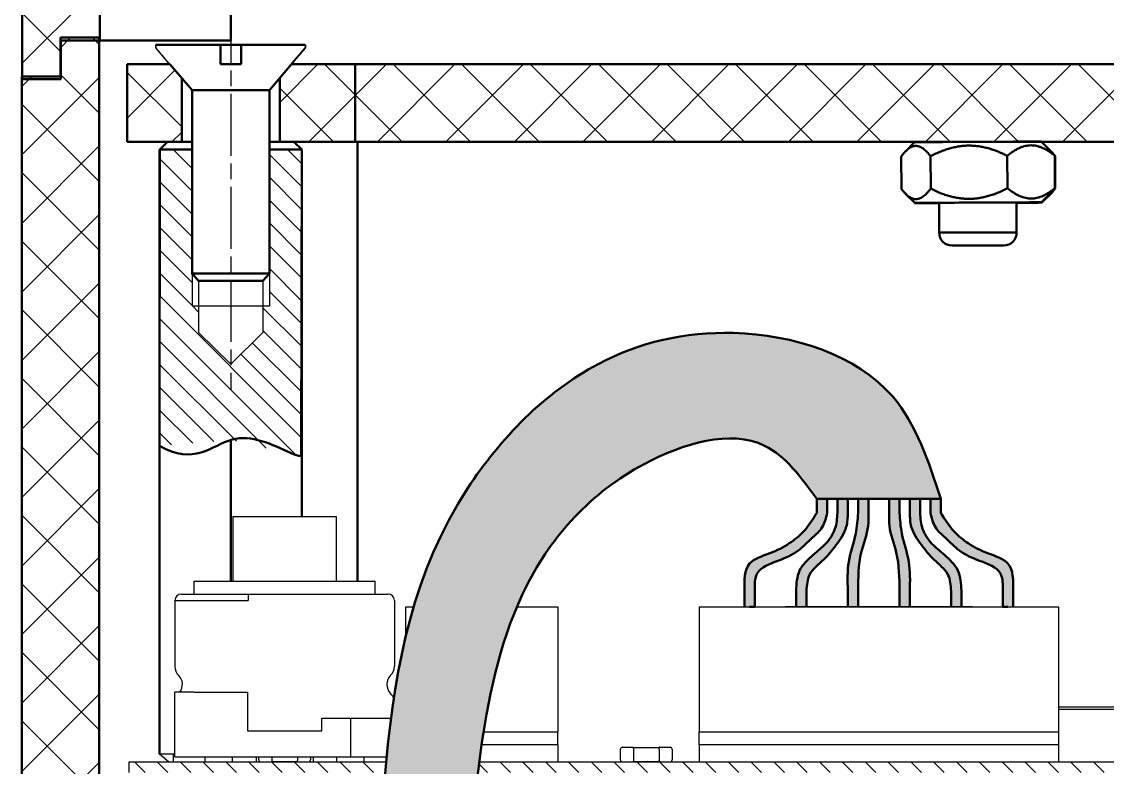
# Model space of a CAD drawing. Header units: inches. Extents: x -14 to 5184, y -66 to 1689.
# Drawn here: x 2642.89 to 2684.91, y 1633.87 to 1662.73 of the extents above; entities that cross this region are included whole.
import ezdxf

# ---------------------------------------------------------------- set-up
doc = ezdxf.new("R2010")
doc.units = ezdxf.units.IN
doc.header["$MEASUREMENT"] = 0
doc.linetypes.add('ACAD_ISO08W100', pattern=[36, 24, -3, 6, -3])
for name, color, linetype, lineweight in [('Видимые тонкие (ГОСТ)', 7, 'Continuous', 25), ('Видимый контур (ГОСТ)', 7, 'Continuous', 50), ('Осевая линия (ГОСТ)', 7, 'ACAD_ISO08W100', 25), ('Штриховка (ГОСТ)', 7, 'Continuous', 18), ('Штриховка ГОСТ', 7, 'Continuous', 9)]:
    doc.layers.add(name, color=color, linetype=linetype, lineweight=lineweight)
pattern_1 = [(45, (-1121.4714, 863.0554), (-1.3258252, 1.3258252), []), (135, (-1121.4714, 863.0554), (-1.3258252, -1.3258252), [])]

msp = doc.modelspace()

# ---------------------------------------------------------------- hatches: boundary and pattern name
at = {"layer": 'Штриховка (ГОСТ)'}
h = msp.add_hatch(dxfattribs=at)
h.set_pattern_fill('ANSI37', color=256, scale=20, style=0)
h.set_pattern_definition([(45, (-1121.4714, 863.0554), (-1.767767, 1.767767), []), (135, (-1121.4714, 863.0554), (-1.767767, -1.767767), [])])
edge = h.paths.add_edge_path()
edge.add_ellipse((2711.9048, 1682.4975), major_axis=(5, 0), ratio=1, start_angle=0, end_angle=90)
edge.add_line((2711.9048, 1687.4975), (2647.9048, 1687.4975))
edge.add_ellipse((2647.9048, 1682.4975), major_axis=(0, 5), ratio=1, start_angle=0, end_angle=90)
edge.add_line((2642.9048, 1682.4975), (2642.9048, 1660.6081))
edge.add_line((2642.9048, 1660.6081), (2642.9048, 1660.4975))
edge.add_line((2642.9048, 1660.4975), (2644.4048, 1660.4975))
edge.add_line((2644.4048, 1660.4975), (2644.4048, 1661.9975))
edge.add_line((2644.4048, 1661.9975), (2645.8889, 1661.9975))
edge.add_line((2645.8889, 1661.9975), (2645.9048, 1661.9975))
edge.add_line((2645.9048, 1661.9975), (2645.9048, 1684.4975))
edge.add_line((2645.9048, 1684.4975), (2713.9048, 1684.4975))
edge.add_line((2713.9048, 1684.4975), (2713.9048, 1662.1081))
edge.add_line((2713.9048, 1662.1081), (2713.9048, 1661.9975))
edge.add_line((2713.9048, 1661.9975), (2715.3889, 1661.9975))
edge.add_line((2715.3889, 1661.9975), (2715.4048, 1661.9975))
edge.add_line((2715.4048, 1661.9975), (2715.4048, 1660.6081))
edge.add_line((2715.4048, 1660.6081), (2715.4048, 1660.4975))
edge.add_line((2715.4048, 1660.4975), (2716.8889, 1660.4975))
edge.add_line((2716.8889, 1660.4975), (2716.9048, 1660.4975))
edge.add_line((2716.9048, 1660.4975), (2716.9048, 1682.4975))
h = msp.add_hatch(dxfattribs=at)
h.set_pattern_fill('ANSI37', color=256, scale=15, style=0)
h.set_pattern_definition(pattern_1)
h.paths.add_polyline_path([(2715.3889, 1621.5417), (2715.3889, 1621.6081), (2710.8889, 1621.6081), (2710.8889, 1624.6081), (2713.8889, 1624.6081), (2713.8889, 1662.1081), (2713.9048, 1662.1081), (2715.3889, 1662.1081), (2715.3889, 1661.9975), (2715.3889, 1660.6081), (2715.4048, 1660.6081), (2716.8889, 1660.6081), (2716.8889, 1660.4975), (2716.8889, 1620.1081), (2715.3918, 1620.1081), (2715.3889, 1620.1081)])
h.paths.add_polyline_path([(2706.8889, 1621.6008), (2703.8889, 1621.6081), (2703.8889, 1624.6081), (2706.8889, 1624.6008)])
h.paths.add_polyline_path([(2697.8889, 1624.6081), (2697.8889, 1621.6081), (2661.8889, 1621.6081), (2661.8889, 1624.6081)])
h.paths.add_polyline_path([(2655.8889, 1624.6081), (2655.8889, 1621.6081), (2652.8889, 1621.6081), (2652.8889, 1624.6081)])
h.paths.add_polyline_path([(2648.8889, 1624.6081), (2648.8889, 1621.6081), (2644.3889, 1621.6081), (2644.3889, 1620.1081), (2642.8918, 1620.1081), (2642.8889, 1620.1081), (2642.8889, 1660.6081), (2642.9048, 1660.6081), (2644.3889, 1660.6081), (2644.3889, 1662.1081), (2645.8889, 1662.1081), (2645.8889, 1661.9975), (2645.8889, 1624.6081)])
h = msp.add_hatch(dxfattribs=at)
h.set_pattern_fill('ANSI37', color=256, scale=15, style=0)
h.set_pattern_definition(pattern_1)
h.paths.add_polyline_path([(2655.7889, 1661.0764), (2655.7889, 1658.0764), (2712.9635, 1658.0764), (2712.9635, 1661.0764), (2708.9769, 1661.0764), (2708.9635, 1661.0764), (2708.3635, 1661.0764), (2679.9769, 1661.0764)])
h.paths.add_polyline_path([(2649.0861, 1658.0764), (2649.0786, 1658.0764), (2649.1635, 1658.0764), (2648.141, 1658.0764), (2646.9635, 1658.0764), (2646.9635, 1661.0764), (2648.6064, 1661.0764), (2648.5072, 1661.0764), (2648.8149, 1660.8502), (2649.0497, 1660.5764)])
h.paths.add_polyline_path([(2655.7889, 1661.0764), (2655.7889, 1658.0764), (2653.786, 1658.0764), (2652.7634, 1658.0764), (2652.8751, 1658.0764), (2652.8751, 1660.0764), (2652.8751, 1661.0763), (2652.4634, 1661.0764), (2652.8751, 1661.0764), (2652.9769, 1661.0764), (2653.3206, 1661.0764), (2654.9769, 1661.0764)])
at = {"layer": 'Штриховка (ГОСТ)', "ltscale": 0.5}
h = msp.add_hatch(dxfattribs=at)
h.set_pattern_fill('ANSI31', color=256, scale=5, angle=90)
h.set_pattern_definition([(135, (-1048.11987, 887.5), (-0.44194174, -0.44194174), [])])
edge = h.paths.add_edge_path()
edge.add_line((2650.9769, 1649.468), (2649.7346, 1650.7011))
edge.add_line((2649.7346, 1650.7011), (2649.7346, 1651.7248))
edge.add_line((2649.7346, 1651.7248), (2649.4786, 1651.7248))
edge.add_line((2649.4786, 1651.7248), (2649.4786, 1652.9442))
edge.add_line((2649.4786, 1652.9442), (2649.4786, 1657.7764))
edge.add_line((2649.4786, 1657.7764), (2648.2295, 1657.7764))
edge.add_line((2648.2295, 1657.7764), (2648.2242, 1646.3129))
edge.add_spline(control_points=[(2648.2242, 1646.3129), (2649.5289, 1645.5168), (2650.9689, 1647.1491), (2652.7031, 1646.3086), (2653.5637, 1645.911), (2653.7078, 1645.9108)], knot_values=[0.0141438, 0.0141438, 0.0141438, 0.0141438, 2.7067699, 5.3318461, 5.7730391, 5.7730391, 5.7730391, 5.7730391], degree=3, periodic=0)
edge.add_line((2650.9769, 1646.5379), (2650.9769, 1646.5375))
edge.add_spline(control_points=[(2648.2242, 1646.3129), (2649.5289, 1645.5168), (2650.9689, 1647.1491), (2652.7031, 1646.3086), (2653.5637, 1645.911), (2653.7078, 1645.9108)], knot_values=[0.0141438, 0.0141438, 0.0141438, 0.0141438, 2.7067699, 5.3318461, 5.7730391, 5.7730391, 5.7730391, 5.7730391], degree=3, periodic=0)
edge.add_line((2653.7078, 1645.9108), (2653.7242, 1657.7764))
edge.add_line((2653.7242, 1657.7764), (2652.4751, 1657.7764))
edge.add_line((2652.4751, 1657.7764), (2652.4751, 1652.9744))
edge.add_line((2652.4751, 1652.9744), (2652.4751, 1651.7248))
edge.add_line((2652.4751, 1651.7248), (2652.2191, 1651.7248))
edge.add_line((2652.2191, 1651.7248), (2652.2191, 1650.7011))
edge.add_line((2652.2191, 1650.7011), (2650.9769, 1649.468))
h = msp.add_hatch(color=9, dxfattribs=at)
h.dxf.hatch_style = 1
edge = h.paths.add_edge_path()
edge.add_spline(control_points=[(2662.0537, 1640.0764), (2662.1722, 1640.3566), (2663.2125, 1642.6115), (2665.9452, 1645.666), (2671.452, 1647.2859), (2673.0538, 1645.0901), (2673.6624, 1644.2559)], knot_values=[0, 0, 0, 0, 0.9112515, 7.4548446, 12.1651919, 15.0516469, 15.0516469, 15.0516469, 15.0516469], degree=3, periodic=0)
edge.add_line((2673.6624, 1644.2559), (2674.0624, 1644.2559))
edge.add_line((2674.0624, 1644.2559), (2676.0624, 1644.2559))
edge.add_line((2676.0624, 1644.2559), (2676.4624, 1644.2559))
edge.add_line((2676.4624, 1644.2559), (2678.4624, 1644.2559))
edge.add_spline(control_points=[(2678.4624, 1644.2559), (2677.9933, 1645.6992), (2676.8125, 1649.3319), (2670.7633, 1651.2432), (2664.477, 1649.7772), (2660.0638, 1645.2026), (2658.5294, 1641.6691), (2658.0547, 1640.0764)], knot_values=[0, 0, 0, 0, 4.3755014, 11.0130391, 16.386185, 23.3690697, 28.6910443, 28.6910443, 28.6910443, 28.6910443], degree=3, periodic=0)
edge.add_spline(control_points=[(2658.0547, 1640.0764), (2657.939, 1639.6882), (2657.8345, 1639.2961), (2657.7399, 1638.9003)], knot_values=[28.6910443, 28.6910443, 28.6910443, 28.6910443, 29.9882524, 29.9882524, 29.9882524, 29.9882524], degree=3, periodic=0)
edge.add_spline(control_points=[(2657.7399, 1638.9003), (2657.5545, 1638.1251), (2657.4067, 1637.3354), (2657.2858, 1636.5311)], knot_values=[29.9882524, 29.9882524, 29.9882524, 29.9882524, 32.5284372, 32.5284372, 32.5284372, 32.5284372], degree=3, periodic=0)
edge.add_spline(control_points=[(2657.2858, 1636.5311), (2657.2482, 1636.281), (2657.2132, 1636.0294), (2657.1804, 1635.7764)], knot_values=[32.5284372, 32.5284372, 32.5284372, 32.5284372, 33.3186094, 33.3186094, 33.3186094, 33.3186094], degree=3, periodic=0)
edge.add_spline(control_points=[(2657.1804, 1635.7764), (2657.1164, 1635.2817), (2657.0611, 1634.7817), (2657.0121, 1634.2764)], knot_values=[33.3186094, 33.3186094, 33.3186094, 33.3186094, 34.8636062, 34.8636062, 34.8636062, 34.8636062], degree=3, periodic=0)
edge.add_spline(control_points=[(2657.0121, 1634.2764), (2657.0056, 1634.2098), (2656.9993, 1634.1431), (2656.993, 1634.0764)], knot_values=[34.8636062, 34.8636062, 34.8636062, 34.8636062, 35.0671467, 35.0671467, 35.0671467, 35.0671467], degree=3, periodic=0)
edge.add_spline(control_points=[(2656.993, 1634.0764), (2656.9803, 1633.9396), (2656.9679, 1633.8024), (2656.9559, 1633.6649)], knot_values=[35.0671467, 35.0671467, 35.0671467, 35.0671467, 35.484148, 35.484148, 35.484148, 35.484148], degree=3, periodic=0)
edge.add_spline(control_points=[(2656.9559, 1633.6649), (2656.7076, 1630.8114), (2656.6263, 1627.7911), (2656.2885, 1624.6081)], knot_values=[35.484148, 35.484148, 35.484148, 35.484148, 44.135063, 44.135063, 44.135063, 44.135063], degree=3, periodic=0)
edge.add_line((2656.2885, 1624.6081), (2660.0067, 1624.6081))
edge.add_spline(control_points=[(2660.0067, 1624.6081), (2660.2371, 1627.7377), (2660.2143, 1630.6215), (2660.5548, 1633.6649)], knot_values=[21.6536234, 21.6536234, 21.6536234, 21.6536234, 31.1316764, 31.1316764, 31.1316764, 31.1316764], degree=3, periodic=0)
edge.add_spline(control_points=[(2660.5548, 1633.6649), (2660.5702, 1633.8017), (2660.5862, 1633.9389), (2660.603, 1634.0764)], knot_values=[21.2275041, 21.2275041, 21.2275041, 21.2275041, 21.6536234, 21.6536234, 21.6536234, 21.6536234], degree=3, periodic=0)
edge.add_spline(control_points=[(2660.603, 1634.0764), (2660.6299, 1634.2958), (2660.6588, 1634.516), (2660.6899, 1634.7374)], knot_values=[20.5476889, 20.5476889, 20.5476889, 20.5476889, 21.2275041, 21.2275041, 21.2275041, 21.2275041], degree=3, periodic=0)
edge.add_spline(control_points=[(2660.6899, 1634.7374), (2660.7136, 1634.9059), (2660.7385, 1635.0751), (2660.765, 1635.2447)], knot_values=[20.0300702, 20.0300702, 20.0300702, 20.0300702, 20.5476889, 20.5476889, 20.5476889, 20.5476889], degree=3, periodic=0)
edge.add_line((2660.739, 1635.0752), (2660.765, 1635.2447))
edge.add_spline(control_points=[(2660.765, 1635.2447), (2661.0191, 1636.8756), (2661.4066, 1638.5452), (2662.0537, 1640.0764)], knot_values=[15.0516469, 15.0516469, 15.0516469, 15.0516469, 20.0300702, 20.0300702, 20.0300702, 20.0300702], degree=3, periodic=0)
edge = h.paths.add_edge_path(flags=17)
edge.add_spline(control_points=[(2671.2624, 1640.7004), (2671.2579, 1640.9454), (2671.2473, 1641.5323), (2672.162, 1641.8524), (2672.9292, 1642.1797), (2673.4291, 1642.7175), (2673.9312, 1643.1368), (2674.0177, 1643.5192), (2674.0624, 1643.7166)], knot_values=[0, 0, 0, 0, 0.6754366, 1.6184826, 2.476315, 3.2393827, 3.7916013, 4.3806647, 4.3806647, 4.3806647, 4.3806647], degree=3, periodic=0)
edge.add_line((2674.0624, 1643.7166), (2674.0624, 1644.2559))
edge.add_line((2674.0624, 1644.2559), (2673.6624, 1644.2559))
edge.add_line((2673.6624, 1644.2559), (2673.6624, 1643.7166))
edge.add_spline(control_points=[(2673.6624, 1643.7166), (2673.5045, 1643.4644), (2673.2196, 1643.0094), (2672.5706, 1642.4898), (2671.8686, 1642.1305), (2670.8454, 1641.8431), (2670.8564, 1641.1051), (2670.8624, 1640.7004)], knot_values=[0, 0, 0, 0, 0.8876691, 1.6010295, 2.4425453, 3.3249153, 4.396416, 4.396416, 4.396416, 4.396416], degree=3, periodic=0)
edge.add_line((2670.8624, 1640.7004), (2670.8624, 1640.0764))
edge.add_line((2670.8624, 1640.0764), (2671.2624, 1640.0764))
edge.add_line((2671.2624, 1640.0764), (2671.2624, 1640.7004))
edge = h.paths.add_edge_path(flags=17)
edge.add_spline(control_points=[(2673.2624, 1640.7004), (2673.2792, 1640.9189), (2673.3177, 1641.4178), (2673.9499, 1641.8805), (2674.4259, 1642.4824), (2674.8429, 1643.077), (2674.8568, 1643.5332), (2674.8624, 1643.7166)], knot_values=[0, 0, 0, 0, 0.6305428, 1.4403103, 2.1759032, 2.981586, 3.5234258, 3.5234258, 3.5234258, 3.5234258], degree=3, periodic=0)
edge.add_line((2674.8624, 1643.7166), (2674.8624, 1644.2559))
edge.add_line((2674.8624, 1644.2559), (2674.4624, 1644.2559))
edge.add_line((2674.4624, 1644.2559), (2674.4624, 1643.7166))
edge.add_spline(control_points=[(2674.4624, 1643.7166), (2674.4482, 1643.5043), (2674.4187, 1643.0633), (2674.0341, 1642.5071), (2673.4885, 1642.0724), (2672.9045, 1641.5322), (2672.8762, 1640.9746), (2672.8624, 1640.7004)], knot_values=[0, 0, 0, 0, 0.629085, 1.3067563, 1.9357451, 2.7559666, 3.5494991, 3.5494991, 3.5494991, 3.5494991], degree=3, periodic=0)
edge.add_line((2672.8624, 1640.7004), (2672.8624, 1640.0764))
edge.add_line((2672.8624, 1640.0764), (2673.2624, 1640.0764))
edge.add_line((2673.2624, 1640.0764), (2673.2624, 1640.7004))
edge = h.paths.add_edge_path(flags=17)
edge.add_spline(control_points=[(2675.2624, 1640.7004), (2675.2649, 1641.2007), (2675.2693, 1642.0584), (2675.6783, 1643.0214), (2675.6662, 1643.5472), (2675.6624, 1643.7166)], knot_values=[0, 0, 0, 0, 1.4874845, 2.5502497, 3.0552544, 3.0552544, 3.0552544, 3.0552544], degree=3, periodic=0)
edge.add_line((2675.6624, 1643.7166), (2675.6624, 1644.2559))
edge.add_line((2675.6624, 1644.2559), (2675.2624, 1644.2559))
edge.add_line((2675.2624, 1644.2559), (2675.2624, 1643.7166))
edge.add_spline(control_points=[(2675.2624, 1643.7166), (2675.2417, 1643.4486), (2675.1921, 1642.8065), (2674.8294, 1641.8363), (2674.8514, 1641.0797), (2674.8624, 1640.7004)], knot_values=[0, 0, 0, 0, 0.8042696, 1.9266153, 3.0545477, 3.0545477, 3.0545477, 3.0545477], degree=3, periodic=0)
edge.add_line((2674.8624, 1640.7004), (2674.8624, 1640.0764))
edge.add_line((2674.8624, 1640.0764), (2675.2624, 1640.0764))
edge.add_line((2675.2624, 1640.0764), (2675.2624, 1640.7004))
edge = h.paths.add_edge_path(flags=17)
edge.add_spline(control_points=[(2677.2624, 1640.7004), (2677.2734, 1641.0797), (2677.2953, 1641.8363), (2676.9327, 1642.8065), (2676.8831, 1643.4486), (2676.8624, 1643.7166)], knot_values=[0, 0, 0, 0, 1.1279324, 2.250278, 3.0545477, 3.0545477, 3.0545477, 3.0545477], degree=3, periodic=0)
edge.add_line((2676.8624, 1643.7166), (2676.8624, 1644.2559))
edge.add_line((2676.8624, 1644.2559), (2676.4624, 1644.2559))
edge.add_line((2676.4624, 1644.2559), (2676.4624, 1643.7166))
edge.add_spline(control_points=[(2676.4624, 1643.7166), (2676.4585, 1643.5472), (2676.4465, 1643.0214), (2676.8554, 1642.0584), (2676.8598, 1641.2007), (2676.8624, 1640.7004)], knot_values=[0, 0, 0, 0, 0.5050047, 1.5677699, 3.0552544, 3.0552544, 3.0552544, 3.0552544], degree=3, periodic=0)
edge.add_line((2676.8624, 1640.7004), (2676.8624, 1640.0764))
edge.add_line((2676.8624, 1640.0764), (2677.2624, 1640.0764))
edge.add_line((2677.2624, 1640.0764), (2677.2624, 1640.7004))
edge = h.paths.add_edge_path()
edge.add_spline(control_points=[(2679.2624, 1640.7004), (2679.2485, 1640.9746), (2679.2202, 1641.5322), (2678.6362, 1642.0724), (2678.0907, 1642.5071), (2677.706, 1643.0633), (2677.6765, 1643.5043), (2677.6624, 1643.7166)], knot_values=[0, 0, 0, 0, 0.7935324, 1.613754, 2.2427427, 2.920414, 3.5494991, 3.5494991, 3.5494991, 3.5494991], degree=3, periodic=0)
edge.add_line((2677.6624, 1643.7166), (2677.6624, 1644.2559))
edge.add_line((2677.6624, 1644.2559), (2677.2624, 1644.2559))
edge.add_line((2677.2624, 1644.2559), (2677.2624, 1643.7166))
edge.add_spline(control_points=[(2677.2624, 1643.7166), (2677.2679, 1643.5332), (2677.2818, 1643.077), (2677.6989, 1642.4824), (2678.1748, 1641.8805), (2678.807, 1641.4178), (2678.8455, 1640.9189), (2678.8624, 1640.7004)], knot_values=[0, 0, 0, 0, 0.5418398, 1.3475226, 2.0831155, 2.8928829, 3.5234258, 3.5234258, 3.5234258, 3.5234258], degree=3, periodic=0)
edge.add_line((2678.8624, 1640.7004), (2678.8624, 1640.0764))
edge.add_line((2678.8624, 1640.0764), (2679.2624, 1640.0764))
edge.add_line((2679.2624, 1640.0764), (2679.2624, 1640.7004))
edge = h.paths.add_edge_path()
edge.add_spline(control_points=[(2681.2624, 1640.7004), (2681.2684, 1641.1051), (2681.2793, 1641.8431), (2680.4146, 1642.086), (2680.0174, 1642.2619), (2679.8968, 1642.3232)], knot_values=[0, 0, 0, 0, 1.0715007, 1.9538708, 2.3625513, 2.3625513, 2.3625513, 2.3625513], degree=3, periodic=0)
edge.add_line((2679.8968, 1642.3232), (2679.8967, 1641.8896))
edge.add_spline(control_points=[(2679.8967, 1641.8896), (2679.9196, 1641.8806), (2680.2537, 1641.7506), (2680.8774, 1641.5323), (2680.8668, 1640.9454), (2680.8624, 1640.7004)], knot_values=[0, 0, 0, 0, 0.0698724, 1.0129183, 1.688355, 1.688355, 1.688355, 1.688355], degree=3, periodic=0)
edge.add_line((2680.8624, 1640.7004), (2680.8624, 1640.0764))
edge.add_line((2680.8624, 1640.0764), (2681.0624, 1640.0764))
edge.add_line((2681.0624, 1640.0764), (2681.2624, 1640.0764))
edge.add_line((2681.2624, 1640.0764), (2681.2624, 1640.7004))
edge = h.paths.add_edge_path()
edge.add_spline(control_points=[(2679.8968, 1642.3232), (2679.769, 1642.3881), (2679.4456, 1642.5767), (2678.9051, 1643.0094), (2678.6203, 1643.4644), (2678.4624, 1643.7166)], knot_values=[2.3625513, 2.3625513, 2.3625513, 2.3625513, 2.7953865, 3.5087469, 4.396416, 4.396416, 4.396416, 4.396416], degree=3, periodic=0)
edge.add_line((2678.4624, 1643.7166), (2678.4624, 1644.2559))
edge.add_line((2678.4624, 1644.2559), (2678.0624, 1644.2559))
edge.add_line((2678.0624, 1644.2559), (2678.0624, 1643.7166))
edge.add_spline(control_points=[(2678.0624, 1643.7166), (2678.107, 1643.5192), (2678.1935, 1643.1368), (2678.6956, 1642.7175), (2679.1794, 1642.197), (2679.6389, 1641.991), (2679.8967, 1641.8896)], knot_values=[1.688355, 1.688355, 1.688355, 1.688355, 2.2774184, 2.829637, 3.5927047, 4.3806647, 4.3806647, 4.3806647, 4.3806647], degree=3, periodic=0)
edge.add_line((2679.8967, 1641.8896), (2679.8968, 1642.3232))
h = msp.add_hatch(color=8, dxfattribs=at)
h.dxf.hatch_style = 1
h.paths.add_polyline_path([(2660.6977, 1634.7927), (2660.6976, 1634.7919), (2660.6971, 1634.7888), (2660.6974, 1634.7907)])
h.paths.add_polyline_path([(2660.7559, 1635.1864), (2660.7554, 1635.1831), (2660.7557, 1635.1851), (2660.756, 1635.1871)])
h.paths.add_polyline_path([(2660.7388, 1635.0739), (2660.7385, 1635.0719), (2660.7388, 1635.0739), (2660.7391, 1635.0759)])
h.paths.add_polyline_path([(2660.7139, 1634.9055), (2660.7138, 1634.9045), (2660.7133, 1634.9015), (2660.7136, 1634.9035)])
h.paths.add_polyline_path([(2660.7303, 1635.0172), (2660.7299, 1635.0144), (2660.7302, 1635.0164), (2660.7305, 1635.0184)])
at = {"layer": 'Штриховка ГОСТ', "ltscale": 0.5}
h = msp.add_hatch(dxfattribs=at)
h.set_pattern_fill('ANSI31', color=256, scale=5, angle=90)
h.set_pattern_definition([(135, (-1010.6782, 846.9506), (-0.44194174, -0.44194174), [])])
edge = h.paths.add_edge_path()
edge.add_spline(control_points=[(2656.9559, 1633.6649), (2656.9679, 1633.8024), (2656.9803, 1633.9396), (2656.993, 1634.0764)], knot_values=[35.0671467, 35.0671467, 35.0671467, 35.0671467, 35.484148, 35.484148, 35.484148, 35.484148], degree=3, periodic=0)
edge.add_line((2656.993, 1634.0764), (2647.0498, 1634.0764))
edge.add_line((2647.0498, 1634.0764), (2647.0498, 1633.6649))
edge.add_line((2647.0498, 1633.6649), (2656.9559, 1633.6649))
edge = h.paths.add_edge_path()
edge.add_line((2679.8953, 1634.0764), (2660.603, 1634.0764))
edge.add_spline(control_points=[(2660.603, 1634.0764), (2660.5862, 1633.9389), (2660.5702, 1633.8017), (2660.5548, 1633.6649)], knot_values=[21.2275041, 21.2275041, 21.2275041, 21.2275041, 21.6536216, 21.6536216, 21.6536216, 21.6536216], degree=3, periodic=0)
edge.add_spline(control_points=[(2660.5548, 1633.6649), (2660.5548, 1633.6649), (2660.5548, 1633.6649), (2660.5548, 1633.6649)], knot_values=[21.6536216, 21.6536216, 21.6536216, 21.6536216, 21.6536234, 21.6536234, 21.6536234, 21.6536234], degree=3, periodic=0)
edge.add_line((2660.5548, 1633.6649), (2679.8952, 1633.6649))
edge.add_line((2679.8952, 1633.6649), (2679.8953, 1634.0764))
edge = h.paths.add_edge_path()
edge.add_spline(control_points=[(2703.6415, 1633.6649), (2703.6857, 1633.8016), (2703.7294, 1633.9388), (2703.7727, 1634.0764)], knot_values=[19.0650162, 19.0650162, 19.0650162, 19.0650162, 19.5017385, 19.5017385, 19.5017385, 19.5017385], degree=3, periodic=0)
edge.add_line((2703.7727, 1634.0764), (2679.8953, 1634.0764))
edge.add_line((2679.8953, 1634.0764), (2679.8952, 1633.6649))
edge.add_line((2679.8952, 1633.6649), (2703.6415, 1633.6649))
edge = h.paths.add_edge_path()
edge.add_line((2713.0498, 1634.0764), (2707.6187, 1634.0764))
edge.add_spline(control_points=[(2707.6187, 1634.0764), (2707.5699, 1633.939), (2707.5204, 1633.8018), (2707.4702, 1633.6649)], knot_values=[32.3547731, 32.3547731, 32.3547731, 32.3547731, 32.7914301, 32.7914301, 32.7914301, 32.7914301], degree=3, periodic=0)
edge.add_line((2707.4702, 1633.6649), (2713.0498, 1633.6649))
edge.add_line((2713.0498, 1633.6649), (2713.0498, 1634.0764))

# ---------------------------------------------------------------- linework, layer by layer
at = {"layer": 'Видимые тонкие (ГОСТ)'}
for p, q in [((2648.0778, 1661.8264), (2648.0769, 1661.8264)), ((2648.0769, 1661.8264), (2648.0769, 1661.7097)), ((2648.0769, 1661.7097), (2648.0778, 1661.7097)), ((2648.5721, 1661.132), (2648.0769, 1661.7097)), ((2648.0778, 1661.7097), (2648.0778, 1661.8264)), ((2653.3206, 1661.0764), (2653.8635, 1661.7097)), ((2653.334, 1661.0764), (2653.8769, 1661.7097)), ((2653.8635, 1661.8264), (2653.8635, 1661.7097)), ((2653.8635, 1661.8264), (2653.8635, 1661.8264)), ((2653.8635, 1661.8264), (2653.8635, 1661.7097)), ((2653.8635, 1661.7097), (2653.8635, 1661.7097)), ((2653.876, 1661.8264), (2653.876, 1661.7097)), ((2653.8769, 1661.8264), (2653.876, 1661.8264)), ((2653.876, 1661.7097), (2653.8769, 1661.7097)), ((2653.8769, 1661.8264), (2653.8769, 1661.7097))]:
    msp.add_line(p, q, dxfattribs=at)
at = {"layer": 'Видимые тонкие (ГОСТ)', "color": 0}
for p, q in [((2649.4786, 1652.9744), (2649.4786, 1660.0764)), ((2652.4751, 1660.0764), (2652.4751, 1652.9744))]:
    msp.add_line(p, q, dxfattribs=at)
at = {"layer": 'Видимые тонкие (ГОСТ)', "color": 0, "ltscale": 0.5}
for p, q in [((2652.4751, 1660.0764), (2652.4751, 1651.7155)), ((2649.4786, 1652.9442), (2649.4786, 1651.7248)), ((2649.4786, 1651.7248), (2652.4751, 1651.7248)), ((2649.7346, 1650.7011), (2650.9769, 1649.468)), ((2650.9769, 1649.468), (2652.2191, 1650.7011))]:
    msp.add_line(p, q, dxfattribs=at)
at = {"layer": 'Видимые тонкие (ГОСТ)', "ltscale": 0.5}
for p, q in [((2652.4751, 1657.7764), (2652.4751, 1657.7764)), ((2649.7346, 1652.6917), (2649.7346, 1650.7011)), ((2652.2191, 1652.6917), (2652.2191, 1650.7011)), ((2652.4751, 1651.7155), (2652.4751, 1651.7248)), ((2649.7346, 1650.7011), (2650.9769, 1649.468)), ((2650.9769, 1649.468), (2652.2191, 1650.7011)), ((2650.9769, 1649.468), (2652.2191, 1650.7011))]:
    msp.add_line(p, q, dxfattribs=at)
at = {"layer": 'Видимые тонкие (ГОСТ)'}
for points, weights in [([(2648.6208, 1661.0764), (2648.3773, 1661.3603), (2648.0778, 1661.7097)], [1.02360058731, 1.01717311973, 1]), ([(2653.876, 1661.7097), (2653.5764, 1661.3603), (2653.3329, 1661.0764)], [1, 1.01717311973, 1.02360058731])]:
    msp.add_rational_spline(points, weights, degree=2, dxfattribs=at)
at = {"layer": 'Видимый контур (ГОСТ)'}
for p, q in [((2645.9048, 1684.4975), (2645.9048, 1661.9975)), ((2642.9048, 1660.4975), (2642.9048, 1682.4975)), ((2650.9769, 1661.9975), (2650.9769, 1665.0764)), ((2644.3889, 1662.1081), (2645.8889, 1662.1081)), ((2644.3889, 1660.6081), (2644.3889, 1662.1081)), ((2644.4048, 1661.9975), (2644.4048, 1660.4975)), ((2645.9048, 1661.9975), (2644.4048, 1661.9975)), ((2645.8889, 1662.1081), (2645.8889, 1624.6081)), ((2645.9048, 1661.9975), (2650.9769, 1661.9975)), ((2648.0769, 1661.8264), (2653.8635, 1661.8264)), ((2650.5769, 1661.0764), (2650.5769, 1661.8264)), ((2651.3769, 1661.8264), (2651.3769, 1661.0764)), ((2646.9635, 1661.0764), (2648.6208, 1661.0764)), ((2646.9635, 1658.0764), (2646.9635, 1661.0764)), ((2650.5769, 1661.0764), (2651.3769, 1661.0764)), ((2653.3206, 1661.0764), (2655.7889, 1661.0764)), ((2655.7889, 1661.0764), (2654.9769, 1661.0764)), ((2708.9769, 1661.0764), (2655.7889, 1661.0764)), ((2655.7889, 1661.0764), (2655.7889, 1658.0764)), ((2655.7889, 1661.0764), (2712.9635, 1661.0764)), ((2642.8859, 1660.6081), (2642.8889, 1660.6081)), ((2642.8859, 1620.1081), (2642.8859, 1660.6081)), ((2642.8889, 1660.6081), (2644.3889, 1660.6081)), ((2642.8889, 1620.1081), (2642.8889, 1660.6081)), ((2644.4048, 1660.4975), (2642.9048, 1660.4975)), ((2649.0786, 1658.0764), (2649.0786, 1660.5427)), ((2652.8751, 1658.0764), (2652.8751, 1660.5421)), ((2649.4635, 1658.0764), (2646.9635, 1658.0764)), ((2648.2242, 1657.7764), (2648.2242, 1634.3764)), ((2648.2295, 1657.7764), (2648.5295, 1658.0764)), ((2648.2295, 1657.7764), (2649.4786, 1657.7764)), ((2655.7889, 1658.0764), (2652.4751, 1658.0764)), ((2653.7242, 1657.7764), (2652.4751, 1657.7764)), ((2652.7634, 1658.0764), (2653.4242, 1658.0764)), ((2653.7242, 1657.7764), (2653.4242, 1658.0764)), ((2653.7242, 1657.7764), (2653.7242, 1645.911)), ((2712.9635, 1658.0764), (2655.7889, 1658.0764)), ((2655.8861, 1641.0764), (2655.8861, 1658.0764)), ((2677.446, 1658.0619), (2677.0956, 1657.7081)), ((2682.3525, 1658.0863), (2682.7086, 1657.7337)), ((2676.9359, 1656.2557), (2676.9296, 1657.5123)), ((2678.0703, 1656.2639), (2678.0641, 1657.5205)), ((2681.0427, 1656.279), (2681.0365, 1657.5356)), ((2682.8806, 1656.2859), (2682.8743, 1657.5425)), ((2682.887, 1657.5288), (2682.8932, 1656.2722)), ((2677.4577, 1655.712), (2677.1016, 1656.0645)), ((2677.4696, 1655.699), (2677.1138, 1656.0513)), ((2682.3642, 1655.7363), (2682.7146, 1656.0902)), ((2682.3762, 1655.7233), (2682.7306, 1656.0813)), ((2678.3964, 1655.7036), (2678.3964, 1654.5611)), ((2678.3971, 1655.7166), (2678.3971, 1654.5611)), ((2681.3971, 1655.7315), (2681.3971, 1654.5611)), ((2678.8971, 1654.0611), (2678.8964, 1654.0611)), ((2680.8971, 1654.0611), (2678.8971, 1654.0611))]:
    msp.add_line(p, q, dxfattribs=at)
at = {"layer": 'Видимый контур (ГОСТ)', "ltscale": 0.5}
for p, q in [((2648.6208, 1661.0764), (2649.4786, 1660.0764)), ((2652.4751, 1660.0764), (2653.334, 1661.0764)), ((2652.4751, 1660.0764), (2649.4786, 1660.0764)), ((2652.4751, 1652.9744), (2652.4751, 1660.0764)), ((2648.2242, 1646.3129), (2648.2295, 1657.7764)), ((2648.2295, 1657.7764), (2649.0786, 1657.7764)), ((2652.4751, 1657.7764), (2653.7242, 1657.7764)), ((2653.7242, 1657.7764), (2653.7078, 1645.9108)), ((2678.3971, 1654.5611), (2681.3971, 1654.5611)), ((2650.9769, 1641.0764), (2650.9769, 1646.5374)), ((2653.7242, 1646.3764), (2653.7242, 1643.5764)), ((2673.6624, 1644.2559), (2676.0624, 1644.2559)), ((2673.6624, 1644.2559), (2673.6624, 1643.7166)), ((2673.6624, 1644.2559), (2674.0624, 1644.2559)), ((2674.0624, 1644.2559), (2674.0624, 1643.7166)), ((2674.0624, 1644.2559), (2674.0624, 1643.7166)), ((2674.4624, 1644.2559), (2674.4624, 1643.7166)), ((2674.4624, 1644.2559), (2674.4624, 1643.7166)), ((2674.8624, 1644.2559), (2677.2624, 1644.2559)), ((2674.8624, 1644.2559), (2674.8624, 1643.7166)), ((2674.8624, 1644.2559), (2675.2624, 1644.2559)), ((2674.8624, 1644.2559), (2674.8624, 1643.7166)), ((2674.8624, 1644.2559), (2674.8624, 1643.7166)), ((2675.2624, 1644.2559), (2675.2624, 1643.7166)), ((2675.2624, 1644.2559), (2675.2624, 1643.7166)), ((2675.2624, 1644.2559), (2675.2624, 1643.7166)), ((2675.2624, 1644.2559), (2675.2624, 1643.7166)), ((2675.6624, 1644.2559), (2675.6624, 1643.7166)), ((2675.6624, 1644.2559), (2675.6624, 1643.7166)), ((2675.6624, 1644.2559), (2675.6624, 1643.7166)), ((2675.6624, 1644.2559), (2675.6624, 1643.7166)), ((2676.0624, 1644.2559), (2678.4624, 1644.2559)), ((2676.0624, 1644.2559), (2676.4624, 1644.2559)), ((2676.4624, 1644.2559), (2676.4624, 1643.7166)), ((2676.4624, 1644.2559), (2676.4624, 1643.7166)), ((2676.4624, 1644.2559), (2676.4624, 1643.7166)), ((2676.4624, 1644.2559), (2676.4624, 1643.7166)), ((2676.8624, 1644.2559), (2676.8624, 1643.7166)), ((2676.8624, 1644.2559), (2676.8624, 1643.7166)), ((2676.8624, 1644.2559), (2676.8624, 1643.7166)), ((2676.8624, 1644.2559), (2676.8624, 1643.7166)), ((2677.2624, 1644.2559), (2677.2624, 1643.7166)), ((2677.2624, 1644.2559), (2677.2624, 1643.7166)), ((2677.2624, 1644.2559), (2677.2624, 1643.7166)), ((2677.6624, 1644.2559), (2677.6624, 1643.7166)), ((2677.6624, 1644.2559), (2677.6624, 1643.7166)), ((2678.0624, 1644.2559), (2678.0624, 1643.7166)), ((2678.0624, 1644.2559), (2678.0624, 1643.7166)), ((2678.4624, 1644.2559), (2678.4624, 1643.7166)), ((2670.8624, 1640.0764), (2670.8624, 1640.7004)), ((2671.2624, 1640.0764), (2671.2624, 1640.7004)), ((2672.8624, 1640.0764), (2672.8624, 1640.7004)), ((2673.2624, 1640.0764), (2673.2624, 1640.7004)), ((2674.8624, 1640.0764), (2674.8624, 1640.7004)), ((2675.2624, 1640.0764), (2675.2624, 1640.7004)), ((2676.8624, 1640.0764), (2676.8624, 1640.7004)), ((2677.2624, 1640.0764), (2677.2624, 1640.7004)), ((2678.8624, 1640.0764), (2678.8624, 1640.7004)), ((2679.2624, 1640.0764), (2679.2624, 1640.7004)), ((2680.8624, 1640.0764), (2680.8624, 1640.7004)), ((2681.2624, 1640.0764), (2681.2624, 1640.7004)), ((2671.0624, 1640.0764), (2671.1624, 1640.0764)), ((2671.0624, 1640.0764), (2671.2624, 1640.0764)), ((2681.0624, 1640.0764), (2680.8624, 1640.0764)), ((2681.0624, 1640.0764), (2680.9624, 1640.0764)), ((2660.6899, 1634.7374), (2660.765, 1635.2447))]:
    msp.add_line(p, q, dxfattribs=at)
at = {"layer": 'Видимый контур (ГОСТ)', "color": 0, "ltscale": 0.5}
for p, q in [((2649.4786, 1660.0764), (2649.4786, 1652.9442)), ((2650.9769, 1652.9744), (2649.4786, 1652.9744)), ((2649.7346, 1652.6917), (2649.4786, 1652.9744)), ((2650.9769, 1652.6917), (2649.7346, 1652.6917)), ((2650.9769, 1652.9744), (2652.4751, 1652.9744)), ((2650.9769, 1652.6917), (2652.2191, 1652.6917)), ((2652.2191, 1652.6917), (2652.4751, 1652.9744))]:
    msp.add_line(p, q, dxfattribs=at)
at = {"layer": 'Видимый контур (ГОСТ)', "lineweight": 30}
for p, q in [((2651.0628, 1643.5764), (2655.0628, 1643.5764)), ((2651.0628, 1643.5764), (2651.0628, 1641.0764)), ((2655.0628, 1643.5764), (2655.0628, 1641.0764)), ((2649.5628, 1640.5744), (2649.5628, 1641.0764)), ((2649.5628, 1641.0764), (2656.5628, 1641.0764)), ((2656.5628, 1640.5764), (2656.5628, 1641.0764)), ((2649.0627, 1640.5744), (2651.646, 1640.5744)), ((2651.646, 1640.5764), (2657.0627, 1640.5764)), ((2648.8127, 1640.3264), (2651.646, 1640.3264)), ((2648.8127, 1640.3264), (2648.8127, 1637.7835)), ((2657.3127, 1640.3264), (2657.3127, 1637.7835)), ((2657.7399, 1640.0764), (2657.7399, 1638.9003)), ((2657.7399, 1640.0764), (2658.0547, 1640.0764)), ((2662.0537, 1640.0764), (2663.6399, 1640.0764)), ((2663.6399, 1640.0764), (2663.6399, 1635.2447)), ((2669.1124, 1640.0764), (2683.0124, 1640.0764)), ((2669.1124, 1640.0764), (2669.1124, 1635.2447)), ((2679.6874, 1640.0764), (2672.4374, 1640.0764)), ((2679.6874, 1640.0764), (2683.0124, 1640.0764)), ((2683.0124, 1640.0764), (2683.0124, 1634.7374)), ((2648.8127, 1634.2764), (2648.8127, 1636.7764)), ((2649.5627, 1636.7764), (2648.8127, 1636.7764)), ((2649.5627, 1636.7764), (2651.6266, 1636.7764)), ((2651.6266, 1636.7764), (2651.6266, 1635.2764)), ((2683.0124, 1636.213), (2686.8289, 1636.213)), ((2686.8289, 1636.1081), (2683.0124, 1636.1081)), ((2654.4989, 1635.7764), (2655.6127, 1635.7764)), ((2654.4989, 1635.2764), (2654.4989, 1635.7764)), ((2655.6127, 1635.7764), (2655.6127, 1634.2764)), ((2655.6127, 1635.7764), (2657.1804, 1635.7764)), ((2651.6266, 1635.2764), (2654.4989, 1635.2764)), ((2660.765, 1635.2447), (2663.6399, 1635.2447)), ((2663.6399, 1634.7374), (2663.6399, 1635.2447)), ((2669.1124, 1634.7374), (2669.1124, 1635.2447)), ((2669.1124, 1635.2447), (2683.0124, 1635.2447)), ((2678.0535, 1635.2447), (2679.6681, 1635.2447)), ((2680.9596, 1635.2447), (2683.0124, 1635.2447)), ((2663.6399, 1634.7374), (2660.6899, 1634.7374)), ((2663.6399, 1634.7374), (2663.6399, 1634.0764)), ((2666.1429, 1634.6464), (2666.5529, 1634.6464)), ((2666.5629, 1634.5957), (2666.5629, 1634.6364)), ((2666.5629, 1634.6364), (2667.5629, 1634.6364)), ((2667.5629, 1634.5964), (2667.5629, 1634.6364)), ((2667.5729, 1634.6464), (2667.9829, 1634.6464)), ((2669.1124, 1634.7374), (2669.1124, 1634.0764)), ((2681.9975, 1634.7374), (2669.1124, 1634.7374)), ((2679.6451, 1634.7374), (2678.189, 1634.7374)), ((2683.0124, 1634.7374), (2680.9826, 1634.7374)), ((2683.0124, 1634.7374), (2683.0124, 1634.0764)), ((2648.8127, 1634.3764), (2648.2242, 1634.3764)), ((2648.5707, 1634.0764), (2648.2242, 1634.3764)), ((2648.7489, 1634.3764), (2648.7489, 1634.0764)), ((2648.8127, 1634.2764), (2649.5627, 1634.2764)), ((2649.5627, 1634.2764), (2655.6127, 1634.2764)), ((2649.9815, 1634.0764), (2649.9815, 1634.2764)), ((2651.044, 1634.0764), (2651.044, 1634.2764)), ((2651.9627, 1634.2764), (2651.9627, 1634.0764)), ((2652.0627, 1634.1564), (2652.0627, 1634.2764)), ((2652.5627, 1634.2764), (2652.5627, 1634.1364)), ((2653.5627, 1634.2764), (2653.5627, 1634.1364)), ((2654.0627, 1634.2764), (2654.0627, 1634.1564)), ((2654.1627, 1634.2764), (2654.1627, 1634.0764)), ((2655.0815, 1634.0764), (2655.0815, 1634.2764)), ((2655.6127, 1634.2764), (2657.0121, 1634.2764)), ((2656.144, 1634.0764), (2656.144, 1634.2764)), ((2666.0629, 1634.1564), (2666.0629, 1634.5664)), ((2666.5629, 1634.5964), (2666.5629, 1634.5864)), ((2666.5629, 1634.5864), (2666.5629, 1634.1364)), ((2667.5629, 1634.5864), (2667.5629, 1634.5964)), ((2667.5629, 1634.5864), (2667.5629, 1634.1364)), ((2668.0629, 1634.5664), (2668.0629, 1634.1564)), ((2647.0498, 1634.0764), (2656.993, 1634.0764)), ((2647.0498, 1633.6649), (2647.0498, 1634.0764)), ((2652.5627, 1634.1364), (2652.5627, 1634.1264)), ((2653.5627, 1634.0864), (2652.5627, 1634.0864)), ((2653.5627, 1634.1264), (2653.5627, 1634.1364)), ((2660.603, 1634.0764), (2703.7727, 1634.0764)), ((2666.5629, 1634.1364), (2666.5629, 1634.1264)), ((2666.5629, 1634.1264), (2666.5629, 1634.0864)), ((2667.5629, 1634.0864), (2666.5629, 1634.0864)), ((2667.5629, 1634.1264), (2667.5629, 1634.1364)), ((2667.5629, 1634.128), (2667.5629, 1634.0864))]:
    msp.add_line(p, q, dxfattribs=at)
at = {"layer": 'Видимый контур (ГОСТ)'}
for centre, start, end in [((2678.8964, 1654.5611), 180, 270), ((2678.8971, 1654.5611), 180, 270), ((2680.8971, 1654.5611), 270, 0)]:
    msp.add_arc(centre, 0.5, start, end, dxfattribs=at)
at = {"layer": 'Видимый контур (ГОСТ)', "lineweight": 30}
for centre, radius, start, end in [((2649.0627, 1640.3264), 0.248, 90, 180), ((2657.0627, 1640.3264), 0.25, 0, 90), ((2649.3127, 1637.7835), 0.5, 180, 225), ((2656.8127, 1637.7835), 0.5, 315, 0), ((2648.6056, 1637.0764), 0.5, 323.1301, 45), ((2657.5198, 1637.0764), 0.5, 135, 225), ((2656.8127, 1636.3693), 0.5, 18.88775, 45), ((2666.1429, 1634.5664), 0.08, 90, 180), ((2666.5529, 1634.6364), 0.01, 0, 90), ((2667.5729, 1634.6364), 0.01, 90, 180), ((2667.9829, 1634.5664), 0.08, 0, 90), ((2652.1427, 1634.1564), 0.08, 180, 270), ((2652.5527, 1634.0864), 0.01, 270, 0), ((2653.5727, 1634.0864), 0.01, 180, 270), ((2653.9827, 1634.1564), 0.08, 270, 0), ((2666.1429, 1634.1564), 0.08, 180, 270), ((2666.5529, 1634.0864), 0.01, 270, 0), ((2667.5729, 1634.0864), 0.01, 180, 270), ((2667.9829, 1634.1564), 0.08, 270, 0)]:
    msp.add_arc(centre, radius, start, end, dxfattribs=at)
at = {"layer": 'Видимый контур (ГОСТ)'}
for centre, major_axis, start_param, end_param in [((2679.8993, 1658.0741), (2.4533, 0.0122), 0.0009328, 3.1406599), ((2679.9109, 1655.7241), (2.4533, 0.0122), 5.363156, 10.330568), ((2679.9229, 1655.7111), (-2.4533, -0.0122), 5.383614, 7.1823788), ((2679.9229, 1655.7111), (2.4533, 0.0122), 5.3570255, 7.2093359)]:
    msp.add_ellipse(centre, major_axis=major_axis, ratio=0.0009328, start_param=start_param, end_param=end_param, dxfattribs=at)
for points, weights in [([(2676.9296, 1657.5123), (2677.4932, 1658.2664), (2678.0641, 1657.5205)], [1.53707503368, 1.77486136892, 1.53707503368]), ([(2678.0641, 1657.5205), (2679.5466, 1658.278), (2681.0365, 1657.5356)], [1.53707503368, 1.77486136892, 1.53707503368]), ([(2681.0365, 1657.5356), (2681.9517, 1658.289), (2682.8743, 1657.5425)], [1.53707503368, 1.77486136892, 1.53707503368]), ([(2682.8743, 1657.5425), (2682.7886, 1657.6545), (2682.7086, 1657.7337)], [1.53707503368, 1.56861731793, 1.59179145356]), ([(2682.7605, 1657.6796), (2682.8221, 1657.6135), (2682.887, 1657.5288)], [1.51592910051, 1.49772680521, 1.47499562285]), ([(2678.0703, 1656.2639), (2677.5068, 1655.5098), (2676.9359, 1656.2557)], [1.47499562285, 1.70317823982, 1.47499562285]), ([(2677.0618, 1656.1055), (2677.0881, 1656.0768), (2677.1138, 1656.0513)], [1.57598808378, 1.58435672746, 1.59184972606]), ([(2681.0427, 1656.279), (2679.5602, 1655.5215), (2678.0703, 1656.2639)], [1.47499562285, 1.70317823982, 1.47499562285]), ([(2682.8806, 1656.2859), (2681.9653, 1655.5325), (2681.0427, 1656.279)], [1.47490769269, 1.7030767068, 1.47490769269]), ([(2682.8932, 1656.2722), (2682.7288, 1656.0538), (2682.5812, 1655.9555)], [1.53707503368, 1.59933649202, 1.62899313991]), ([(2682.7146, 1656.0902), (2682.7948, 1656.1712), (2682.8806, 1656.2859)], [1.52810677873, 1.50567646795, 1.47499562285])]:
    msp.add_rational_spline(points, weights, degree=2, dxfattribs=at)
at = {"layer": 'Видимый контур (ГОСТ)', "ltscale": 0.5}
for points in [[(2678.4624, 1644.2559), (2676.5997, 1648.2151), (2670.4367, 1650.6797), (2665.1998, 1649.4772), (2660.1443, 1644.6603), (2655.8889, 1621.6081), (2655.8891, 1601.8606), (2660.2464, 1599.4606)], [(2673.6624, 1644.2559), (2671.6407, 1646.3161), (2666.984, 1645.6068), (2662.436, 1640.9022), (2660.6899, 1634.7374), (2659.0497, 1618.0065), (2659.0601, 1604.8079), (2660.2464, 1604.2606)], [(2670.8624, 1640.7004), (2671.0627, 1641.753), (2671.8483, 1642.1549), (2672.5973, 1642.5384), (2673.1454, 1642.995), (2673.6624, 1643.7166)], [(2671.2624, 1640.7004), (2671.355, 1641.3695), (2672.1589, 1641.8626), (2672.9262, 1642.2462), (2673.4925, 1642.7576), (2673.8713, 1643.1594), (2674.0624, 1643.7166)], [(2672.8624, 1640.7004), (2672.9988, 1641.4822), (2673.5365, 1642.1015), (2674.0041, 1642.5222), (2674.3665, 1643.0949), (2674.4624, 1643.7166)], [(2673.2624, 1640.7004), (2673.3857, 1641.3188), (2673.9341, 1641.9147), (2674.4109, 1642.4748), (2674.8043, 1643.1779), (2674.8624, 1643.7166)], [(2674.8624, 1640.7004), (2674.902, 1641.8277), (2675.169, 1642.9178), (2675.2624, 1643.7166)], [(2675.2624, 1640.7004), (2675.3847, 1642.1829), (2675.651, 1643.2117), (2675.6624, 1643.7166)], [(2676.8624, 1640.7004), (2676.74, 1642.1829), (2676.4738, 1643.2117), (2676.4624, 1643.7166)], [(2677.2624, 1640.7004), (2677.2227, 1641.8277), (2676.9557, 1642.9178), (2676.8624, 1643.7166)], [(2678.8624, 1640.7004), (2678.739, 1641.3188), (2678.1906, 1641.9147), (2677.7138, 1642.4748), (2677.3205, 1643.1779), (2677.2624, 1643.7166)], [(2679.2624, 1640.7004), (2679.1259, 1641.4822), (2678.5882, 1642.1015), (2678.1206, 1642.5222), (2677.7583, 1643.0949), (2677.6624, 1643.7166)], [(2680.8624, 1640.7004), (2680.7697, 1641.3695), (2679.9659, 1641.8626), (2679.1986, 1642.2462), (2678.6322, 1642.7576), (2678.2534, 1643.1594), (2678.0624, 1643.7166)], [(2681.2624, 1640.7004), (2681.062, 1641.753), (2680.2764, 1642.1549), (2679.5274, 1642.5384), (2678.9793, 1642.995), (2678.4624, 1643.7166)]]:
    msp.add_spline(points, degree=3, dxfattribs=at)
msp.add_open_spline([(2648.2242, 1646.3129), (2649.5289, 1645.5168), (2650.9689, 1647.1491), (2652.7081, 1646.3061), (2653.573, 1645.9066), (2653.7242, 1645.911)], degree=3, knots=[0.0141438, 0.0141438, 0.0141438, 0.0141438, 2.7067699, 5.3318461, 5.7897322, 5.7897322, 5.7897322, 5.7897322], dxfattribs=at)
at = {"layer": 'Видимый контур (ГОСТ)', "lineweight": 30}
msp.add_open_spline([(2651.646, 1640.5764), (2651.646, 1640.5764), (2651.646, 1640.5689), (2651.646, 1640.5444), (2651.646, 1640.5235), (2651.646, 1640.4793), (2651.646, 1640.4486), (2651.646, 1640.3922), (2651.646, 1640.3566), (2651.646, 1640.3264)], degree=3, knots=[-0.038245061, -0.038245061, -0.038245061, -0.038245061, -0.02815657, -0.02815657, -0.018430041, -0.018430041, -0.009075175, -0.009075175, 0, 0, 0, 0], dxfattribs=at)
at = {"layer": 'Осевая линия (ГОСТ)', "ltscale": 0.1}
msp.add_line((2650.9769, 1663.5369), (2650.9769, 1648.4695), dxfattribs=at)

doc.saveas('drawing.dxf')
